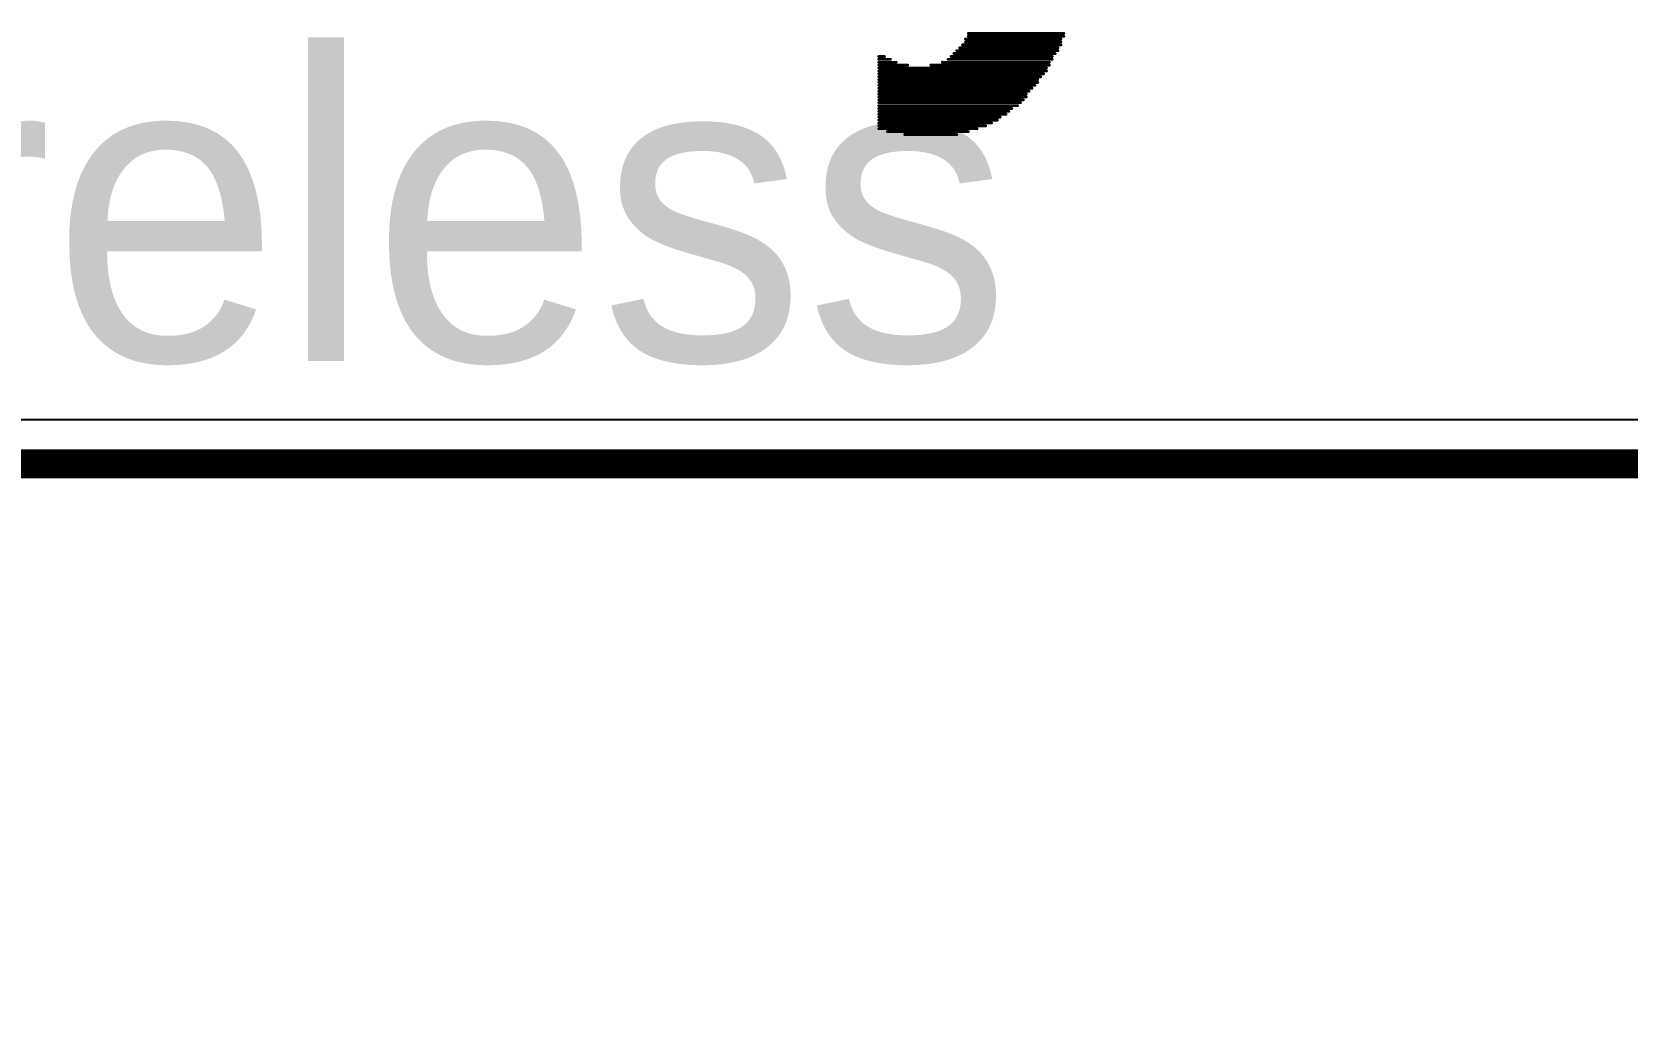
# Model space of a CAD drawing. Header units: inches. Extents: x -103 to 137, y -40 to 49.
# Drawn here: x -15.09 to -1.07, y -24.59 to -15.86 of the extents above; entities that cross this region are included whole.
import ezdxf

# ---------------------------------------------------------------- set-up
doc = ezdxf.new("R2010")
doc.units = ezdxf.units.IN
doc.header["$MEASUREMENT"] = 0
doc.layers.add('dim', color=82, linetype='Continuous', lineweight=20)
for name, color, linetype in [('KeepOutLayer', 6, 'Continuous'), ('MidLayer1', 16, 'Continuous'), ('TopOverlay', 2, 'Continuous')]:
    doc.layers.add(name, color=color, linetype=linetype)
doc.styles.add('ROMANC', font='romanc.shx', dxfattribs={"bigfont": 'gbcbig.shx'})
doc.dimstyles.new('YanXiu', dxfattribs={"dimtxt": 2.5, "dimasz": 2.2, "dimexe": 0.66, "dimexo": 0.66, "dimgap": 0.66, "dimtad": 0, "dimdsep": 46, "dimtxsty": 'ROMANC', "dimcen": 0, "dimclrd": 256, "dimclre": 131, "dimclrt": 42, "dimazin": 2, "dimtfac": 1, "dimtofl": 0, "dimtmove": 0, "dimatfit": 3, "dimfxl": 1, "dimlwd": 5, "dimlwe": 5, "dimarcsym": 0})

# ---------------------------------------------------------------- blocks, each defined once
blk = doc.blocks.new('*D215')
at = {"layer": 'Defpoints', "color": 0}
for p in [(-66.568, -15.054), (4.432, -15.054), (4.432, -38.222)]:
    blk.add_point(p, dxfattribs=at)
at = {"layer": 'dim', "color": 131, "lineweight": 5}
for p, q in [((-66.568, -15.554), (-66.568, -38.722)), ((4.432, -15.554), (4.432, -38.722))]:
    blk.add_line(p, q, dxfattribs=at)
at = {"layer": 'dim', "lineweight": 5}
for p, q in [((-64.568, -38.222), (-33.294, -38.222)), ((2.432, -38.222), (-28.842, -38.222))]:
    blk.add_line(p, q, dxfattribs=at)
at = {"layer": 'dim'}
for points in [[(-64.568, -37.889), (-64.568, -38.555), (-66.568, -38.222)], [(2.432, -37.889), (2.432, -38.555), (4.432, -38.222)]]:
    blk.add_solid(points, dxfattribs=at)
at = {"layer": 'dim', "color": 42, "insert": (-31.068, -38.222), "char_height": 2.5, "attachment_point": 5, "style": 'ROMANC'}
blk.add_mtext('71', dxfattribs=at)

msp = doc.modelspace()

# ---------------------------------------------------------------- linework, layer by layer
at = {"layer": 'KeepOutLayer', "const_width": 0.254}
msp.add_lwpolyline([(-67.231, -19.654), (4.146, -19.654)], dxfattribs=at)
at = {"layer": 'MidLayer1'}
msp.add_line((3.769, -19.266), (-66.512, -19.266), dxfattribs=at)
at = {"layer": 'TopOverlay', "const_width": 0.0254}
for points in [[(-6.906, -15.971), (-6.043, -15.971)], [(-6.881, -15.92), (-6.043, -15.92)], [(-6.881, -15.946), (-6.043, -15.946)], [(-6.856, -15.87), (-6.017, -15.87)], [(-6.856, -15.895), (-6.017, -15.895)], [(-7.643, -16.073), (-7.592, -16.073)], [(-7.643, -16.098), (-7.541, -16.098)], [(-7.643, -16.124), (-7.491, -16.124)], [(-7.084, -16.124), (-6.144, -16.124)], [(-7.033, -16.098), (-6.119, -16.098)], [(-7.008, -16.073), (-6.119, -16.073)], [(-6.983, -16.047), (-6.094, -16.047)], [(-6.957, -16.022), (-6.068, -16.022)], [(-6.932, -15.997), (-6.068, -15.997)], [(-7.643, -16.149), (-7.389, -16.149)], [(-7.643, -16.174), (-6.17, -16.174)], [(-7.643, -16.2), (-6.17, -16.2)], [(-7.643, -16.225), (-6.195, -16.225)], [(-7.643, -16.251), (-6.221, -16.251)], [(-7.186, -16.149), (-6.144, -16.149)], [(-7.643, -16.276), (-6.246, -16.276)], [(-7.643, -16.301), (-6.246, -16.301)], [(-7.643, -16.327), (-6.271, -16.327)], [(-7.643, -16.352), (-6.297, -16.352)], [(-7.643, -16.378), (-6.322, -16.378)], [(-7.643, -16.403), (-6.348, -16.403)], [(-7.643, -16.428), (-6.348, -16.428)], [(-7.643, -16.454), (-6.373, -16.454)], [(-7.643, -16.479), (-6.398, -16.479)], [(-7.643, -16.505), (-6.424, -16.505)], [(-7.643, -16.53), (-6.475, -16.53)], [(-7.643, -16.555), (-6.5, -16.555)], [(-7.643, -16.581), (-6.525, -16.581)], [(-7.643, -16.606), (-6.576, -16.606)], [(-7.643, -16.632), (-6.602, -16.632)], [(-7.643, -16.657), (-6.652, -16.657)], [(-7.643, -16.682), (-6.703, -16.682)], [(-7.643, -16.708), (-6.779, -16.708)], [(-7.567, -16.733), (-6.856, -16.733)], [(-7.414, -16.759), (-6.957, -16.759)]]:
    msp.add_lwpolyline(points, dxfattribs=at)
at = {"layer": 'TopOverlay', "const_width": 0.0127}
for points in [[(-6.913, -15.971, 1), (-6.9, -15.971, 1)], [(-6.887, -15.92, 1), (-6.875, -15.92, 1)], [(-6.887, -15.946, 1), (-6.875, -15.946, 1)], [(-6.862, -15.87, 1), (-6.849, -15.87, 1)], [(-6.862, -15.895, 1), (-6.849, -15.895, 1)], [(-6.049, -15.92, 1), (-6.036, -15.92, 1)], [(-6.049, -15.946, 1), (-6.036, -15.946, 1)], [(-6.049, -15.971, 1), (-6.036, -15.971, 1)], [(-6.024, -15.87, 1), (-6.011, -15.87, 1)], [(-6.024, -15.895, 1), (-6.011, -15.895, 1)], [(-7.649, -16.073, 1), (-7.637, -16.073, 1)], [(-7.649, -16.098, 1), (-7.637, -16.098, 1)], [(-7.649, -16.124, 1), (-7.637, -16.124, 1)], [(-7.599, -16.073, 1), (-7.586, -16.073, 1)], [(-7.548, -16.098, 1), (-7.535, -16.098, 1)], [(-7.497, -16.124, 1), (-7.484, -16.124, 1)], [(-7.091, -16.124, 1), (-7.078, -16.124, 1)], [(-7.04, -16.098, 1), (-7.027, -16.098, 1)], [(-7.014, -16.073, 1), (-7.002, -16.073, 1)], [(-6.989, -16.047, 1), (-6.976, -16.047, 1)], [(-6.964, -16.022, 1), (-6.951, -16.022, 1)], [(-6.938, -15.997, 1), (-6.925, -15.997, 1)], [(-6.151, -16.124, 1), (-6.138, -16.124, 1)], [(-6.125, -16.073, 1), (-6.113, -16.073, 1)], [(-6.125, -16.098, 1), (-6.113, -16.098, 1)], [(-6.1, -16.047, 1), (-6.087, -16.047, 1)], [(-6.075, -15.997, 1), (-6.062, -15.997, 1)], [(-6.075, -16.022, 1), (-6.062, -16.022, 1)], [(-7.649, -16.149, 1), (-7.637, -16.149, 1)], [(-7.649, -16.174, 1), (-7.637, -16.174, 1)], [(-7.649, -16.2, 1), (-7.637, -16.2, 1)], [(-7.649, -16.225, 1), (-7.637, -16.225, 1)], [(-7.649, -16.251, 1), (-7.637, -16.251, 1)], [(-7.395, -16.149, 1), (-7.383, -16.149, 1)], [(-7.192, -16.149, 1), (-7.179, -16.149, 1)], [(-6.227, -16.251, 1), (-6.214, -16.251, 1)], [(-6.202, -16.225, 1), (-6.189, -16.225, 1)], [(-6.176, -16.174, 1), (-6.163, -16.174, 1)], [(-6.176, -16.2, 1), (-6.163, -16.2, 1)], [(-6.151, -16.149, 1), (-6.138, -16.149, 1)], [(-7.649, -16.276, 1), (-7.637, -16.276, 1)], [(-7.649, -16.301, 1), (-7.637, -16.301, 1)], [(-7.649, -16.327, 1), (-7.637, -16.327, 1)], [(-7.649, -16.352, 1), (-7.637, -16.352, 1)], [(-7.649, -16.378, 1), (-7.637, -16.378, 1)], [(-7.649, -16.403, 1), (-7.637, -16.403, 1)], [(-6.354, -16.403, 1), (-6.341, -16.403, 1)], [(-6.329, -16.378, 1), (-6.316, -16.378, 1)], [(-6.303, -16.352, 1), (-6.29, -16.352, 1)], [(-6.278, -16.327, 1), (-6.265, -16.327, 1)], [(-6.252, -16.276, 1), (-6.24, -16.276, 1)], [(-6.252, -16.301, 1), (-6.24, -16.301, 1)], [(-7.649, -16.428, 1), (-7.637, -16.428, 1)], [(-7.649, -16.454, 1), (-7.637, -16.454, 1)], [(-7.649, -16.479, 1), (-7.637, -16.479, 1)], [(-7.649, -16.505, 1), (-7.637, -16.505, 1)], [(-7.649, -16.53, 1), (-7.637, -16.53, 1)], [(-6.481, -16.53, 1), (-6.468, -16.53, 1)], [(-6.43, -16.505, 1), (-6.417, -16.505, 1)], [(-6.405, -16.479, 1), (-6.392, -16.479, 1)], [(-6.379, -16.454, 1), (-6.367, -16.454, 1)], [(-6.354, -16.428, 1), (-6.341, -16.428, 1)], [(-7.649, -16.555, 1), (-7.637, -16.555, 1)], [(-7.649, -16.581, 1), (-7.637, -16.581, 1)], [(-7.649, -16.606, 1), (-7.637, -16.606, 1)], [(-7.649, -16.632, 1), (-7.637, -16.632, 1)], [(-7.649, -16.657, 1), (-7.637, -16.657, 1)], [(-7.649, -16.682, 1), (-7.637, -16.682, 1)], [(-6.71, -16.682, 1), (-6.697, -16.682, 1)], [(-6.659, -16.657, 1), (-6.646, -16.657, 1)], [(-6.608, -16.632, 1), (-6.595, -16.632, 1)], [(-6.583, -16.606, 1), (-6.57, -16.606, 1)], [(-6.532, -16.581, 1), (-6.519, -16.581, 1)], [(-6.506, -16.555, 1), (-6.494, -16.555, 1)], [(-7.649, -16.708, 1), (-7.637, -16.708, 1)], [(-7.573, -16.733, 1), (-7.56, -16.733, 1)], [(-7.421, -16.759, 1), (-7.408, -16.759, 1)], [(-6.964, -16.759, 1), (-6.951, -16.759, 1)], [(-6.862, -16.733, 1), (-6.849, -16.733, 1)], [(-6.786, -16.708, 1), (-6.773, -16.708, 1)]]:
    msp.add_lwpolyline(points, format="xyb", close=True, dxfattribs=at)

# ---------------------------------------------------------------- texts
at = {"layer": 'TopOverlay'}
msp.add_text('RAKWireless', height=2.7, dxfattribs=at).set_placement((-27.747, -18.749))

# ---------------------------------------------------------------- dimensions: what is measured, and where the dimension line sits
at = {"layer": 'dim'}
dim = msp.add_linear_dim(base=(4.432, -38.222), p1=(-66.568, -15.054), p2=(4.432, -15.054), dimstyle='YanXiu', override={"dimasz": 2, "dimexe": 0.49975, "dimexo": 0.49975, "dimgap": 0.49975}, dxfattribs=at)
dim.commit()
dim.dimension.update_dxf_attribs({"geometry": '*D215', "text_midpoint": (-31.068, -38.222), "dimtype": 160})

doc.saveas('drawing.dxf')
